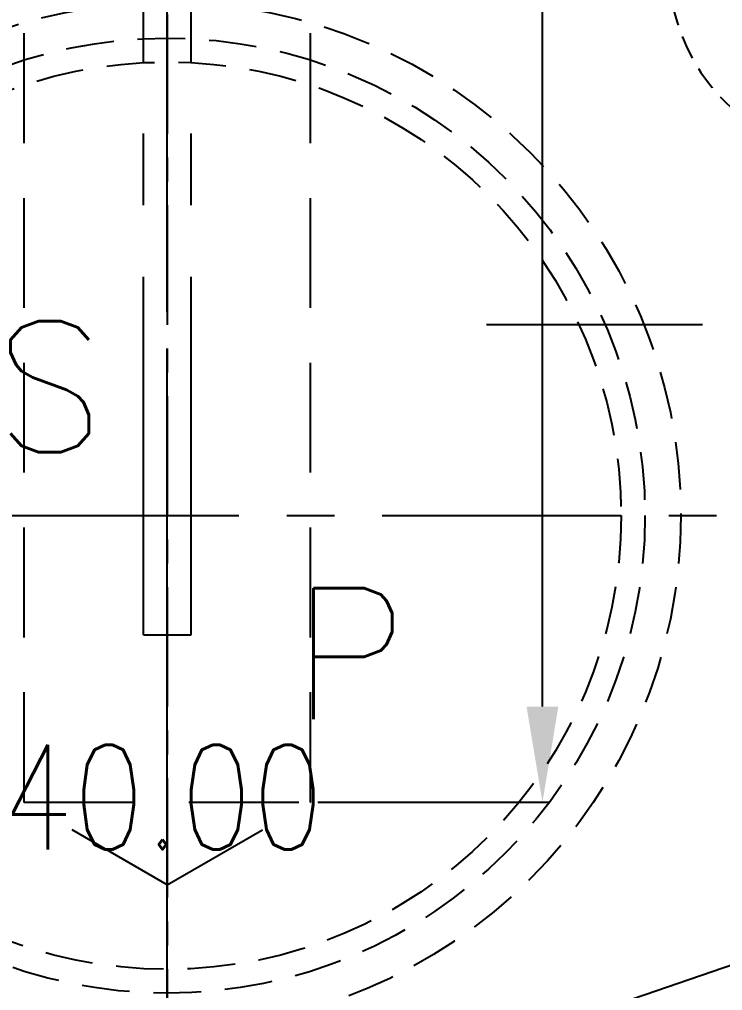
# Model space of a CAD drawing. Header units: millimetres. Extents: x 27275 to 28529, y -21406 to -20519.
# Drawn here: x 27889.07 to 27918.52, y -20729.18 to -20688.5 of the extents above; entities that cross this region are included whole.
import ezdxf

# ---------------------------------------------------------------- set-up
doc = ezdxf.new("R2010")
doc.units = ezdxf.units.MM
doc.header["$LTSCALE"] = 8
for name, pattern in [('CENTER', [2, 1.25, -0.25, 0.25, -0.25]), ('HIDDEN', [0.375, 0.25, -0.125]), ('HIDDEN2', [0.1875, 0.125, -0.0625])]:
    doc.linetypes.add(name, pattern=pattern)
doc.layers.get('DEFPOINTS').update_dxf_attribs({"color": 6})
for name, color, linetype in [('Cav-cor', 30, 'Continuous'), ('CL', 1, 'Continuous'), ('SP', 3, 'Continuous'), ('WT', 4, 'Continuous')]:
    doc.layers.add(name, color=color, linetype=linetype)
doc.layers.add('dim', color=3, linetype='Continuous', lineweight=15)
doc.styles.get("Standard").update_dxf_attribs({"font": 'txt.shx', "width": 0.8, "bigfont": 'chineset.shx'})
doc.dimstyles.new('ISO-25', dxfattribs={"dimtxt": 5, "dimasz": 4, "dimexe": 0.3, "dimexo": 0.3, "dimtad": 0, "dimzin": 1, "dimdsep": 46, "dimtxsty": 'Standard', "dimcen": 0, "dimclrd": 3, "dimclre": 3, "dimclrt": 3, "dimazin": 0, "dimtfac": 1, "dimtofl": 0, "dimtmove": 0, "dimatfit": 0, "dimfxl": 0, "dimarcsym": 0})

# ---------------------------------------------------------------- blocks, each defined once
blk = doc.blocks.new('*D26672')
at = {"layer": 'DEFPOINTS', "color": 0}
for p in [(27895.266, -20623.786), (27895.266, -20928.786), (28096.266, -20928.786)]:
    blk.add_point(p, dxfattribs=at)
at = {"layer": 'dim', "color": 3, "lineweight": -2}
for p, q in [((27895.566, -20623.786), (28096.566, -20623.786)), ((28096.266, -20627.786), (28096.266, -20766.661)), ((28096.266, -20924.786), (28096.266, -20785.911)), ((27895.566, -20928.786), (28096.566, -20928.786))]:
    blk.add_line(p, q, dxfattribs=at)
at = {"layer": 'dim', "color": 3}
for points in [[(28096.932, -20627.786), (28095.599, -20627.786), (28096.266, -20623.786)], [(28095.599, -20924.786), (28096.932, -20924.786), (28096.266, -20928.786)]]:
    blk.add_solid(points, dxfattribs=at)
at = {"layer": 'dim', "color": 3, "insert": (28096.266, -20776.286), "char_height": 5, "attachment_point": 5, "rotation": 90}
blk.add_mtext('305.00', dxfattribs=at)
blk = doc.blocks.new('20160825.183103')
at = {"layer": 'SP', "linetype": 'CENTER'}
for p, q in [((0, -23), (0, 23)), ((-23, 0), (23, 0))]:
    blk.add_line(p, q, dxfattribs=at)
at = {"layer": 'SP', "linetype": 'HIDDEN'}
for radius in [21.5, 20, 19]:
    blk.add_circle((0, 0), radius, dxfattribs=at)
at = {"layer": 'SP'}
for s, p in [('S', (-7.275, 2.66)), ('P', (5.184, -8.523))]:
    blk.add_text(s, height=5.481, dxfattribs=at).set_placement(p)
at = {"layer": 'SP', "color": 6, "insert": (-1.7, -11.791), "char_height": 4.375, "attachment_point": 5}
blk.add_mtext('%%c40.00', dxfattribs=at)
blk = doc.blocks.new('20160901.112223')
at = {"layer": 'WT', "color": 125, "linetype": 'HIDDEN', "ltscale": 2.3}
for p, q in [((-1, 10.464), (-7, 7)), ((-1, 10.464), (5, 7)), ((-7, 7), (-7, -66.997)), ((-7, 7), (5, 7)), ((5, 7), (5, -66.997)), ((-2, 0), (0, 0))]:
    blk.add_line(p, q, dxfattribs=at)
at = {"layer": 'WT', "color": 125, "linetype": 'CENTER', "ltscale": 1.5}
for p, q in [((-1, 10.464), (-1, -82.997)), ((0, 0), (0, -74.997)), ((-2, 0), (-2, -74.997))]:
    blk.add_line(p, q, dxfattribs=at)
blk = doc.blocks.new('*D27179')
at = {"layer": 'DEFPOINTS', "color": 0}
for p in [(27902.766, -20631.286), (27910.974, -20631.286), (27901.266, -20721.283)]:
    blk.add_point(p, dxfattribs=at)
at = {"layer": 'dim', "color": 3, "lineweight": -2}
for p, q in [((27903.066, -20631.286), (27911.274, -20631.286)), ((27910.974, -20635.286), (27910.974, -20668.659)), ((27910.974, -20717.283), (27910.974, -20683.909)), ((27901.566, -20721.283), (27911.274, -20721.283))]:
    blk.add_line(p, q, dxfattribs=at)
at = {"layer": 'dim', "color": 3}
for points in [[(27911.64, -20635.286), (27910.307, -20635.286), (27910.974, -20631.286)], [(27910.307, -20717.283), (27911.64, -20717.283), (27910.974, -20721.283)]]:
    blk.add_solid(points, dxfattribs=at)
at = {"layer": 'dim', "color": 3, "insert": (27910.974, -20676.284), "char_height": 5, "attachment_point": 5, "rotation": 90}
blk.add_mtext('90.00', dxfattribs=at)

msp = doc.modelspace()

# ---------------------------------------------------------------- linework, layer by layer
at = {"linetype": 'HIDDEN2'}
msp.add_lwpolyline([(27924.266, -20694.286), (27938.266, -20694.286, 0.414214), (27946.266, -20686.286), (27946.266, -20662.286, 0.414214), (27938.266, -20654.286), (27924.266, -20654.286, 0.414214), (27916.266, -20662.286), (27916.266, -20686.286, 0.414214)], format="xyb", close=True, dxfattribs=at)
at = {"layer": 'Cav-cor', "color": 241}
msp.add_line((27897.766, -20735.33), (27926.8, -20725.393), dxfattribs=at)
at = {"layer": 'CL', "color": 7, "linetype": 'CENTER', "ltscale": 0.5}
msp.add_line((27895.266, -20576.286), (27895.266, -20976.286), dxfattribs=at)
at = {"layer": 'CL', "color": 6, "linetype": 'CENTER'}
msp.add_line((27949.681, -20701.286), (27908.637, -20701.286), dxfattribs=at)

# ---------------------------------------------------------------- block references
at = {"layer": 'SP'}
msp.add_blockref('20160825.183103', (27895.266, -20709.286), dxfattribs=at)
at = {"layer": 'WT', "xscale": -1, "rotation": -180}
msp.add_blockref('20160901.112223', (27896.266, -20714.283), dxfattribs=at)

# ---------------------------------------------------------------- dimensions: what is measured, and where the dimension line sits
at = {"layer": 'dim'}
for base, p1, p2, picture, middle in [((28096.266, -20928.786), (27895.266, -20623.786), (27895.266, -20928.786), '*D26672', (28096.266, -20776.286)), ((27910.974, -20631.286), (27901.266, -20721.283), (27902.766, -20631.286), '*D27179', (27910.974, -20676.284))]:
    dim = msp.add_linear_dim(base=base, p1=p1, p2=p2, angle=90, dimstyle='ISO-25', dxfattribs=at)
    dim.commit()
    dim.dimension.update_dxf_attribs({"geometry": picture, "text_midpoint": middle})

doc.saveas('drawing.dxf')
